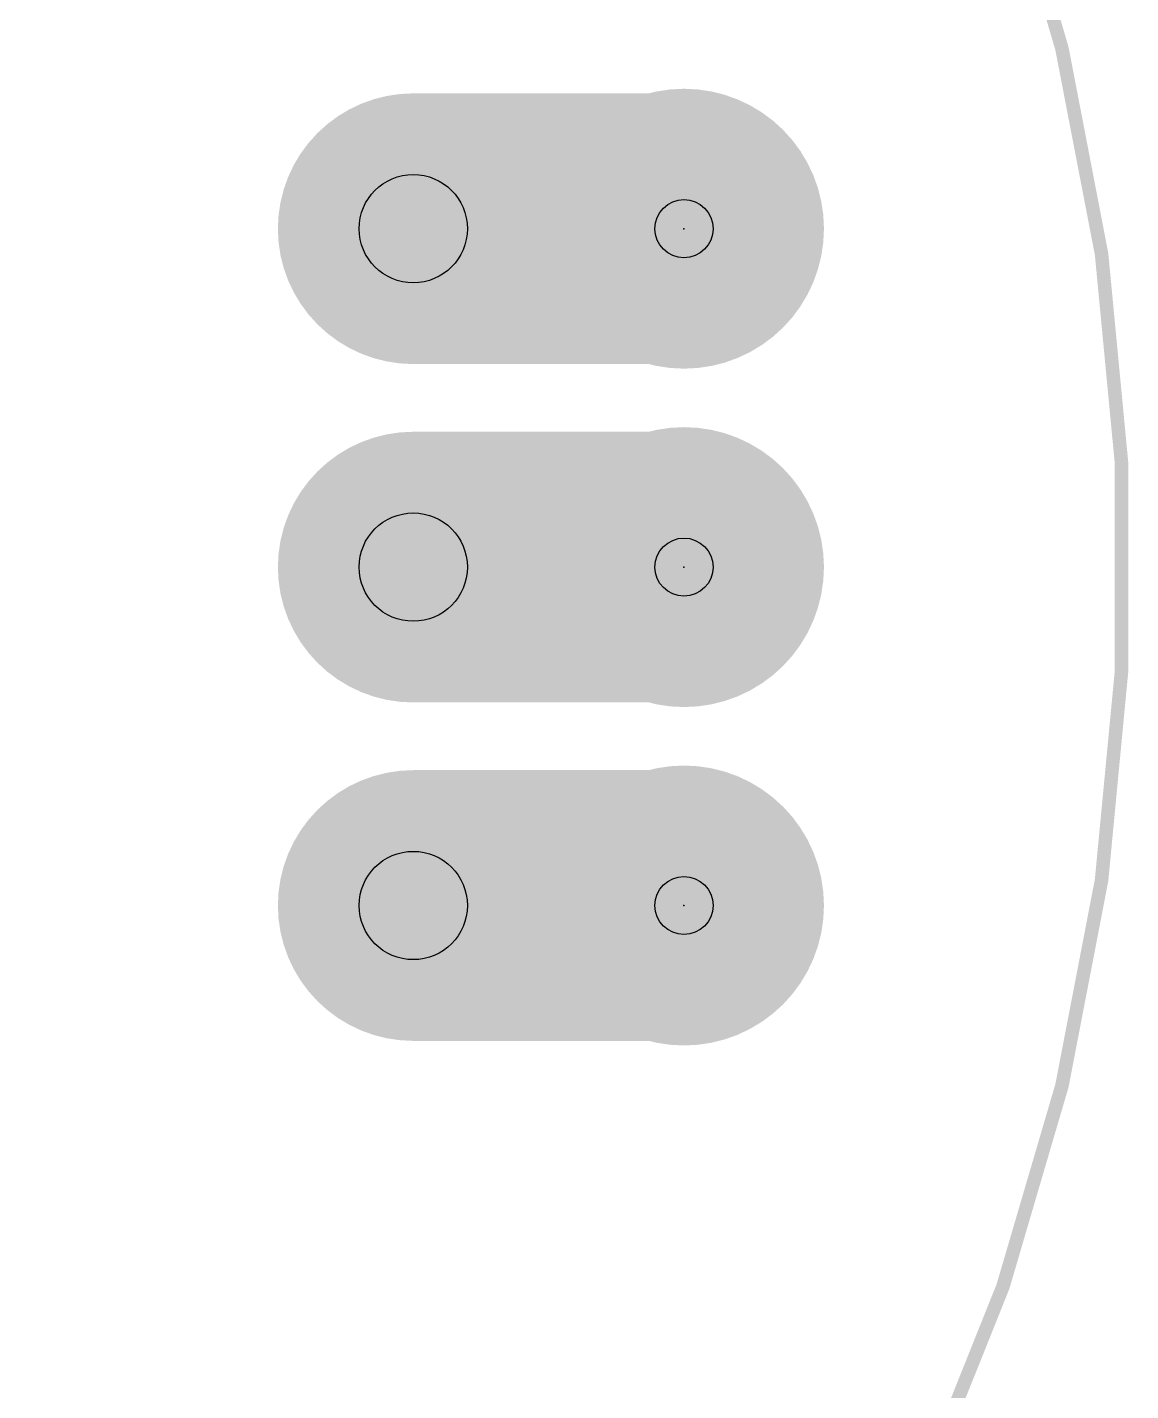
# Model space of a CAD drawing. Extents: x -41.4 to 41.4, y -41.4 to 41.4.
# Drawn here: x 20.7 to 41.4, y -15.45 to 10.13 of the extents above; entities that cross this region are included whole.
import ezdxf

# ---------------------------------------------------------------- set-up
doc = ezdxf.new("R2010")
doc.units = 0
for name, color, linetype in [('1', 22, 'CONTINUOUS'), ('16', 175, 'CONTINUOUS'), ('17', 82, 'CONTINUOUS'), ('18', 82, 'CONTINUOUS'), ('20', 7, 'CONTINUOUS'), ('23', 7, 'CONTINUOUS'), ('29', 253, 'CONTINUOUS'), ('30', 253, 'CONTINUOUS'), ('44', 253, 'CONTINUOUS')]:
    doc.layers.add(name, color=color, linetype=linetype)

# ---------------------------------------------------------------- blocks, each defined once
blk = doc.blocks.new('ROUNDP')
at = {"const_width": 0.5}
blk.add_lwpolyline([(0, -0.25, 1), (0, 0.25, 1), (0, -0.25)], format="xyb", dxfattribs=at)
blk = doc.blocks.new('OCTAGONV')
at = {"const_width": 0.5}
blk.add_lwpolyline([(-0.25, -0.1036), (-0.25, 0.1036), (-0.1036, 0.25), (0.1036, 0.25), (0.25, 0.1036), (0.25, -0.1036), (0.1036, -0.25), (-0.1036, -0.25), (-0.25, -0.1036), (-0.25, 0.1036)], dxfattribs=at)

msp = doc.modelspace()

# ---------------------------------------------------------------- linework, layer by layer
at = {"layer": '1', "const_width": 5.08}
for points in [[(33.02, 6.35), (27.94, 6.35)], [(27.94, 0), (33.02, 0)], [(33.02, -6.35), (27.94, -6.35)]]:
    msp.add_lwpolyline(points, dxfattribs=at)
at = {"layer": '1', "const_width": 2.54}
for points in [[(27.94, 7.62, 1), (27.94, 5.08)], [(33.02, 5.08, 1), (33.02, 7.62)], [(27.94, 1.27, 1), (27.94, -1.27)], [(33.02, -1.27, 1), (33.02, 1.27)], [(27.94, -5.08, 1), (27.94, -7.62)], [(33.02, -7.62, 1), (33.02, -5.08)]]:
    msp.add_lwpolyline(points, format="xyb", dxfattribs=at)
at = {"layer": '16', "const_width": 5.08}
for points in [[(27.94, 6.35), (33.02, 6.35)], [(33.02, 0), (27.94, 0)], [(27.94, -6.35), (33.02, -6.35)]]:
    msp.add_lwpolyline(points, dxfattribs=at)
at = {"layer": '16', "const_width": 2.54}
for points in [[(27.94, 7.62, 1), (27.94, 5.08)], [(33.02, 5.08, 1), (33.02, 7.62)], [(27.94, 1.27, 1), (27.94, -1.27)], [(33.02, -1.27, 1), (33.02, 1.27)], [(27.94, -5.08, 1), (27.94, -7.62)], [(33.02, -7.62, 1), (33.02, -5.08)]]:
    msp.add_lwpolyline(points, format="xyb", dxfattribs=at)
at = {"layer": '20', "const_width": 0.254}
msp.add_lwpolyline([(0, -41.275, 1), (0, 41.275, 1), (0, -41.275)], format="xyb", dxfattribs=at)
at = {"layer": '23'}
for p in [(33.02, 6.35), (33.02, 0), (33.02, -6.35)]:
    msp.add_point(p, dxfattribs=at)
at = {"layer": '44'}
for centre, radius in [((27.94, 6.35), 1.016), ((33.02, 6.35), 0.545), ((27.94, 0), 1.016), ((33.02, 0), 0.545), ((27.94, -6.35), 1.016), ((33.02, -6.35), 0.545)]:
    msp.add_circle(centre, radius, dxfattribs=at)

# ---------------------------------------------------------------- block references
at = {"layer": '17', "xscale": 5.1, "yscale": 5.1, "rotation": 180}
for p in [(33.02, 6.35), (33.02, 6.35), (33.02, 0), (33.02, 0), (33.02, -6.35), (33.02, -6.35)]:
    msp.add_blockref('ROUNDP', p, dxfattribs=at)
at = {"layer": '18', "xscale": 3.048, "yscale": 3.048}
for p in [(27.94, 6.35), (27.94, 6.35), (27.94, 0), (27.94, 0), (27.94, -6.35), (27.94, -6.35)]:
    msp.add_blockref('OCTAGONV', p, dxfattribs=at)
at = {"layer": '29', "xscale": 5.2524, "yscale": 5.2524, "rotation": 180}
for p in [(33.02, 6.35), (33.02, 0), (33.02, -6.35)]:
    msp.add_blockref('ROUNDP', p, dxfattribs=at)
at = {"layer": '29', "xscale": 3.2004, "yscale": 3.2004}
for p in [(27.94, 6.35), (27.94, 0), (27.94, -6.35)]:
    msp.add_blockref('OCTAGONV', p, dxfattribs=at)
at = {"layer": '30', "xscale": 5.2524, "yscale": 5.2524, "rotation": 180}
for p in [(33.02, 6.35), (33.02, 0), (33.02, -6.35)]:
    msp.add_blockref('ROUNDP', p, dxfattribs=at)
at = {"layer": '30', "xscale": 3.2004, "yscale": 3.2004}
for p in [(27.94, 6.35), (27.94, 0), (27.94, -6.35)]:
    msp.add_blockref('OCTAGONV', p, dxfattribs=at)

doc.saveas('drawing.dxf')
